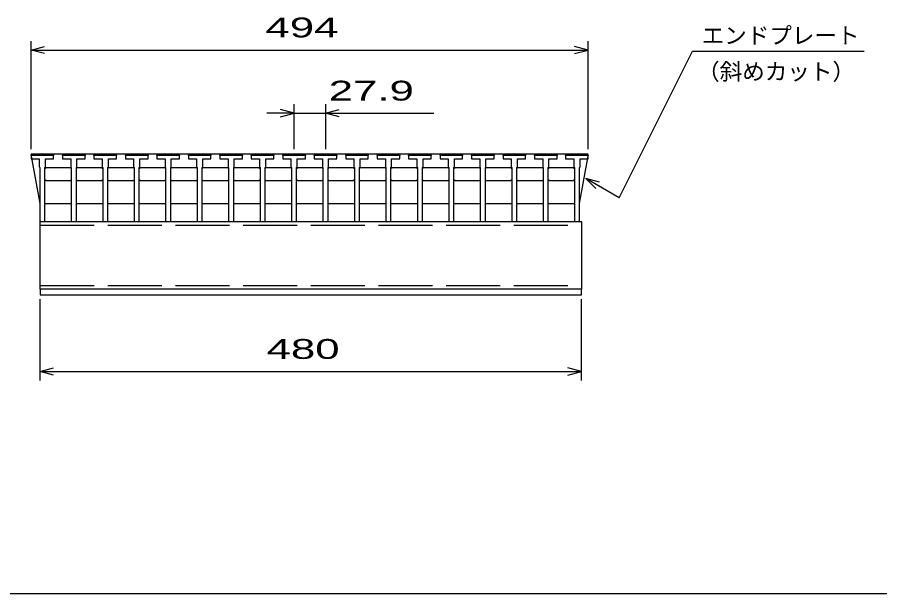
# Model space of a CAD drawing. Units: millimetres, scale not verified. Extents: x -1456 to 1385, y -1026 to 843.
# Drawn here: x -996 to -231, y -917 to -406 of the extents above; entities that cross this region are included whole.
import ezdxf
from ezdxf.enums import TextEntityAlignment as Align

# ---------------------------------------------------------------- set-up
doc = ezdxf.new("R2010")
doc.units = ezdxf.units.MM
doc.header["$LTSCALE"] = 8
doc.linetypes.add('DASHED', pattern=[7.5, 6, -1.5])
for name, color, linetype, lineweight in [('0_2', 150, 'Continuous', 25), ('16', 3, 'Continuous', 25), ('22', 2, 'Continuous', 25)]:
    doc.layers.add(name, color=color, linetype=linetype, lineweight=lineweight)
doc.styles.add('ベクトル', font='')
doc.styles.get('ベクトル').set_extended_font_data('ベクトル')

msp = doc.modelspace()

# ---------------------------------------------------------------- linework, layer by layer
at = {"layer": '0_2'}
msp.add_line((1384.8, -917.2), (-1383.2, -917.2), dxfattribs=at)
at = {"layer": '16'}
for p, q in [((-983.8, -528.7), (-983.3, -527.2)), ((-983.8, -527.2), (-489.8, -527.2)), ((-983.8, -527.2), (-983.8, -529.2)), ((-983.3, -527.2), (-980.4, -527.2)), ((-980.4, -527.2), (-979.9, -528.7)), ((-975.75, -528.7), (-975.25, -527.2)), ((-975.25, -527.2), (-972.35, -527.2)), ((-972.35, -527.2), (-971.85, -528.7)), ((-967.7, -528.7), (-967.2, -527.2)), ((-967.2, -527.2), (-964.3, -527.2)), ((-964.3, -527.2), (-963.8, -528.7)), ((-955.9, -528.7), (-955.4, -527.2)), ((-955.4, -527.2), (-952.5, -527.2)), ((-952.5, -527.2), (-952, -528.7)), ((-947.85, -528.7), (-947.35, -527.2)), ((-947.35, -527.2), (-944.45, -527.2)), ((-944.45, -527.2), (-943.95, -528.7)), ((-939.8, -528.7), (-939.3, -527.2)), ((-939.3, -527.2), (-936.4, -527.2)), ((-936.4, -527.2), (-935.9, -528.7)), ((-928, -528.7), (-927.5, -527.2)), ((-927.5, -527.2), (-924.6, -527.2)), ((-924.6, -527.2), (-924.1, -528.7)), ((-919.95, -528.7), (-919.45, -527.2)), ((-919.45, -527.2), (-916.55, -527.2)), ((-916.55, -527.2), (-916.05, -528.7)), ((-911.9, -528.7), (-911.4, -527.2)), ((-911.4, -527.2), (-908.5, -527.2)), ((-908.5, -527.2), (-908, -528.7)), ((-900.1, -528.7), (-899.6, -527.2)), ((-899.6, -527.2), (-896.7, -527.2)), ((-896.7, -527.2), (-896.2, -528.7)), ((-892.05, -528.7), (-891.55, -527.2)), ((-891.55, -527.2), (-888.65, -527.2)), ((-888.65, -527.2), (-888.15, -528.7)), ((-884, -528.7), (-883.5, -527.2)), ((-883.5, -527.2), (-880.6, -527.2)), ((-880.6, -527.2), (-880.1, -528.7)), ((-872.2, -528.7), (-871.7, -527.2)), ((-871.7, -527.2), (-868.8, -527.2)), ((-868.8, -527.2), (-868.3, -528.7)), ((-864.15, -528.7), (-863.65, -527.2)), ((-863.65, -527.2), (-860.75, -527.2)), ((-860.75, -527.2), (-860.25, -528.7)), ((-856.1, -528.7), (-855.6, -527.2)), ((-855.6, -527.2), (-852.7, -527.2)), ((-852.7, -527.2), (-852.2, -528.7)), ((-844.3, -528.7), (-843.8, -527.2)), ((-843.8, -527.2), (-840.9, -527.2)), ((-840.9, -527.2), (-840.4, -528.7)), ((-836.25, -528.7), (-835.75, -527.2)), ((-835.75, -527.2), (-832.85, -527.2)), ((-832.85, -527.2), (-832.35, -528.7)), ((-828.2, -528.7), (-827.7, -527.2)), ((-827.7, -527.2), (-824.8, -527.2)), ((-824.8, -527.2), (-824.3, -528.7)), ((-816.4, -528.7), (-815.9, -527.2)), ((-815.9, -527.2), (-813, -527.2)), ((-813, -527.2), (-812.5, -528.7)), ((-808.35, -528.7), (-807.85, -527.2)), ((-807.85, -527.2), (-804.95, -527.2)), ((-804.95, -527.2), (-804.45, -528.7)), ((-800.3, -528.7), (-799.8, -527.2)), ((-799.8, -527.2), (-796.9, -527.2)), ((-796.9, -527.2), (-796.4, -528.7)), ((-788.5, -528.7), (-788, -527.2)), ((-788, -527.2), (-785.1, -527.2)), ((-785.1, -527.2), (-784.6, -528.7)), ((-780.45, -528.7), (-779.95, -527.2)), ((-779.95, -527.2), (-777.05, -527.2)), ((-777.05, -527.2), (-776.55, -528.7)), ((-772.4, -528.7), (-771.9, -527.2)), ((-771.9, -527.2), (-769, -527.2)), ((-769, -527.2), (-768.5, -528.7)), ((-760.6, -528.7), (-760.1, -527.2)), ((-760.1, -527.2), (-757.2, -527.2)), ((-757.2, -527.2), (-756.7, -528.7)), ((-752.55, -528.7), (-752.05, -527.2)), ((-752.05, -527.2), (-749.15, -527.2)), ((-749.15, -527.2), (-748.65, -528.7)), ((-744.5, -528.7), (-744, -527.2)), ((-744, -527.2), (-741.1, -527.2)), ((-741.1, -527.2), (-740.6, -528.7)), ((-732.7, -528.7), (-732.2, -527.2)), ((-732.2, -527.2), (-729.3, -527.2)), ((-729.3, -527.2), (-728.8, -528.7)), ((-724.65, -528.7), (-724.15, -527.2)), ((-724.15, -527.2), (-721.25, -527.2)), ((-721.25, -527.2), (-720.75, -528.7)), ((-716.6, -528.7), (-716.1, -527.2)), ((-716.1, -527.2), (-713.2, -527.2)), ((-713.2, -527.2), (-712.7, -528.7)), ((-704.8, -528.7), (-704.3, -527.2)), ((-704.3, -527.2), (-701.4, -527.2)), ((-701.4, -527.2), (-700.9, -528.7)), ((-696.75, -528.7), (-696.25, -527.2)), ((-696.25, -527.2), (-693.35, -527.2)), ((-693.35, -527.2), (-692.85, -528.7)), ((-688.7, -528.7), (-688.2, -527.2)), ((-688.2, -527.2), (-685.3, -527.2)), ((-685.3, -527.2), (-684.8, -528.7)), ((-676.9, -528.7), (-676.4, -527.2)), ((-676.4, -527.2), (-673.5, -527.2)), ((-673.5, -527.2), (-673, -528.7)), ((-668.85, -528.7), (-668.35, -527.2)), ((-668.35, -527.2), (-665.45, -527.2)), ((-665.45, -527.2), (-664.95, -528.7)), ((-660.8, -528.7), (-660.3, -527.2)), ((-660.3, -527.2), (-657.4, -527.2)), ((-657.4, -527.2), (-656.9, -528.7)), ((-649, -528.7), (-648.5, -527.2)), ((-648.5, -527.2), (-645.6, -527.2)), ((-645.6, -527.2), (-645.1, -528.7)), ((-640.95, -528.7), (-640.45, -527.2)), ((-640.45, -527.2), (-637.55, -527.2)), ((-637.55, -527.2), (-637.05, -528.7)), ((-632.9, -528.7), (-632.4, -527.2)), ((-632.4, -527.2), (-629.5, -527.2)), ((-629.5, -527.2), (-629, -528.7)), ((-621.1, -528.7), (-620.6, -527.2)), ((-620.6, -527.2), (-617.7, -527.2)), ((-617.7, -527.2), (-617.2, -528.7)), ((-613.05, -528.7), (-612.55, -527.2)), ((-612.55, -527.2), (-609.65, -527.2)), ((-609.65, -527.2), (-609.15, -528.7)), ((-605, -528.7), (-604.5, -527.2)), ((-604.5, -527.2), (-601.6, -527.2)), ((-601.6, -527.2), (-601.1, -528.7)), ((-593.2, -528.7), (-592.7, -527.2)), ((-592.7, -527.2), (-589.8, -527.2)), ((-589.8, -527.2), (-589.3, -528.7)), ((-585.15, -528.7), (-584.65, -527.2)), ((-584.65, -527.2), (-581.75, -527.2)), ((-581.75, -527.2), (-581.25, -528.7)), ((-577.1, -528.7), (-576.6, -527.2)), ((-576.6, -527.2), (-573.7, -527.2)), ((-573.7, -527.2), (-573.2, -528.7)), ((-565.3, -528.7), (-564.8, -527.2)), ((-564.8, -527.2), (-561.9, -527.2)), ((-561.9, -527.2), (-561.4, -528.7)), ((-557.25, -528.7), (-556.75, -527.2)), ((-556.75, -527.2), (-553.85, -527.2)), ((-553.85, -527.2), (-553.35, -528.7)), ((-549.2, -528.7), (-548.7, -527.2)), ((-548.7, -527.2), (-545.8, -527.2)), ((-545.8, -527.2), (-545.3, -528.7)), ((-537.4, -528.7), (-536.9, -527.2)), ((-536.9, -527.2), (-534, -527.2)), ((-534, -527.2), (-533.5, -528.7)), ((-529.35, -528.7), (-528.85, -527.2)), ((-528.85, -527.2), (-525.95, -527.2)), ((-525.95, -527.2), (-525.45, -528.7)), ((-521.3, -528.7), (-520.8, -527.2)), ((-520.8, -527.2), (-517.9, -527.2)), ((-517.9, -527.2), (-517.4, -528.7)), ((-509.8, -528.7), (-509.3, -527.2)), ((-509.3, -527.2), (-506.4, -527.2)), ((-506.4, -527.2), (-505.9, -528.7)), ((-501.75, -528.7), (-501.25, -527.2)), ((-501.25, -527.2), (-498.35, -527.2)), ((-498.35, -527.2), (-497.85, -528.7)), ((-493.7, -528.7), (-493.2, -527.2)), ((-493.2, -527.2), (-490.3, -527.2)), ((-490.3, -527.2), (-489.8, -528.7)), ((-983.8, -528.7), (-983.8, -531.7)), ((-963.8, -528.7), (-983.8, -528.7)), ((-983.8, -529.2), (-976.05, -571.2)), ((-983.8, -531.7), (-976.55, -531.7)), ((-976.55, -531.7), (-976.55, -538.7)), ((-971.05, -538.7), (-971.05, -531.7)), ((-971.05, -531.7), (-963.8, -531.7)), ((-963.8, -531.7), (-963.8, -528.7)), ((-955.9, -528.7), (-955.9, -531.7)), ((-935.9, -528.7), (-955.9, -528.7)), ((-955.9, -531.7), (-948.65, -531.7)), ((-948.65, -531.7), (-948.65, -538.7)), ((-943.15, -538.7), (-943.15, -531.7)), ((-943.15, -531.7), (-935.9, -531.7)), ((-935.9, -531.7), (-935.9, -528.7)), ((-928, -528.7), (-928, -531.7)), ((-908, -528.7), (-928, -528.7)), ((-928, -531.7), (-920.75, -531.7)), ((-920.75, -531.7), (-920.75, -538.7)), ((-915.25, -538.7), (-915.25, -531.7)), ((-915.25, -531.7), (-908, -531.7)), ((-908, -531.7), (-908, -528.7)), ((-900.1, -528.7), (-900.1, -531.7)), ((-880.1, -528.7), (-900.1, -528.7)), ((-900.1, -531.7), (-892.85, -531.7)), ((-892.85, -531.7), (-892.85, -538.7)), ((-887.35, -538.7), (-887.35, -531.7)), ((-887.35, -531.7), (-880.1, -531.7)), ((-880.1, -531.7), (-880.1, -528.7)), ((-872.2, -528.7), (-872.2, -531.7)), ((-852.2, -528.7), (-872.2, -528.7)), ((-872.2, -531.7), (-864.95, -531.7)), ((-864.95, -531.7), (-864.95, -538.7)), ((-859.45, -538.7), (-859.45, -531.7)), ((-859.45, -531.7), (-852.2, -531.7)), ((-852.2, -531.7), (-852.2, -528.7)), ((-844.3, -528.7), (-844.3, -531.7)), ((-824.3, -528.7), (-844.3, -528.7)), ((-844.3, -531.7), (-837.05, -531.7)), ((-837.05, -531.7), (-837.05, -538.7)), ((-831.55, -538.7), (-831.55, -531.7)), ((-831.55, -531.7), (-824.3, -531.7)), ((-824.3, -531.7), (-824.3, -528.7)), ((-816.4, -528.7), (-816.4, -531.7)), ((-796.4, -528.7), (-816.4, -528.7)), ((-816.4, -531.7), (-809.15, -531.7)), ((-809.15, -531.7), (-809.15, -538.7)), ((-803.65, -538.7), (-803.65, -531.7)), ((-803.65, -531.7), (-796.4, -531.7)), ((-796.4, -531.7), (-796.4, -528.7)), ((-788.5, -528.7), (-788.5, -531.7)), ((-768.5, -528.7), (-788.5, -528.7)), ((-788.5, -531.7), (-781.25, -531.7)), ((-781.25, -531.7), (-781.25, -538.7)), ((-775.75, -538.7), (-775.75, -531.7)), ((-775.75, -531.7), (-768.5, -531.7)), ((-768.5, -531.7), (-768.5, -528.7)), ((-760.6, -528.7), (-760.6, -531.7)), ((-740.6, -528.7), (-760.6, -528.7)), ((-760.6, -531.7), (-753.35, -531.7)), ((-753.35, -531.7), (-753.35, -538.7)), ((-747.85, -538.7), (-747.85, -531.7)), ((-747.85, -531.7), (-740.6, -531.7)), ((-740.6, -531.7), (-740.6, -528.7)), ((-732.7, -528.7), (-732.7, -531.7)), ((-712.7, -528.7), (-732.7, -528.7)), ((-732.7, -531.7), (-725.45, -531.7)), ((-725.45, -531.7), (-725.45, -538.7)), ((-719.95, -538.7), (-719.95, -531.7)), ((-719.95, -531.7), (-712.7, -531.7)), ((-712.7, -531.7), (-712.7, -528.7)), ((-704.8, -528.7), (-704.8, -531.7)), ((-684.8, -528.7), (-704.8, -528.7)), ((-704.8, -531.7), (-697.55, -531.7)), ((-697.55, -531.7), (-697.55, -538.7)), ((-692.05, -538.7), (-692.05, -531.7)), ((-692.05, -531.7), (-684.8, -531.7)), ((-684.8, -531.7), (-684.8, -528.7)), ((-676.9, -528.7), (-676.9, -531.7)), ((-656.9, -528.7), (-676.9, -528.7)), ((-676.9, -531.7), (-669.65, -531.7)), ((-669.65, -531.7), (-669.65, -538.7)), ((-664.15, -538.7), (-664.15, -531.7)), ((-664.15, -531.7), (-656.9, -531.7)), ((-656.9, -531.7), (-656.9, -528.7)), ((-649, -528.7), (-649, -531.7)), ((-629, -528.7), (-649, -528.7)), ((-649, -531.7), (-641.75, -531.7)), ((-641.75, -531.7), (-641.75, -538.7)), ((-636.25, -538.7), (-636.25, -531.7)), ((-636.25, -531.7), (-629, -531.7)), ((-629, -531.7), (-629, -528.7)), ((-621.1, -528.7), (-621.1, -531.7)), ((-601.1, -528.7), (-621.1, -528.7)), ((-621.1, -531.7), (-613.85, -531.7)), ((-613.85, -531.7), (-613.85, -538.7)), ((-608.35, -538.7), (-608.35, -531.7)), ((-608.35, -531.7), (-601.1, -531.7)), ((-601.1, -531.7), (-601.1, -528.7)), ((-593.2, -528.7), (-593.2, -531.7)), ((-573.2, -528.7), (-593.2, -528.7)), ((-593.2, -531.7), (-585.95, -531.7)), ((-585.95, -531.7), (-585.95, -538.7)), ((-580.45, -538.7), (-580.45, -531.7)), ((-580.45, -531.7), (-573.2, -531.7)), ((-573.2, -531.7), (-573.2, -528.7)), ((-565.3, -528.7), (-565.3, -531.7)), ((-545.3, -528.7), (-565.3, -528.7)), ((-565.3, -531.7), (-558.05, -531.7)), ((-558.05, -531.7), (-558.05, -538.7)), ((-552.55, -538.7), (-552.55, -531.7)), ((-552.55, -531.7), (-545.3, -531.7)), ((-545.3, -531.7), (-545.3, -528.7)), ((-537.4, -528.7), (-537.4, -531.7)), ((-517.4, -528.7), (-537.4, -528.7)), ((-537.4, -531.7), (-530.15, -531.7)), ((-530.15, -531.7), (-530.15, -538.7)), ((-524.65, -538.7), (-524.65, -531.7)), ((-524.65, -531.7), (-517.4, -531.7)), ((-517.4, -531.7), (-517.4, -528.7)), ((-509.8, -528.7), (-509.8, -531.7)), ((-489.8, -528.7), (-509.8, -528.7)), ((-509.8, -531.7), (-502.55, -531.7)), ((-502.55, -531.7), (-502.55, -538.7)), ((-497.55, -571.2), (-489.8, -529.2)), ((-497.05, -538.7), (-497.05, -531.7)), ((-497.05, -531.7), (-489.8, -531.7)), ((-489.8, -531.7), (-489.8, -528.7)), ((-976.55, -538.7), (-976.05, -539.2)), ((-976.05, -539.2), (-976.05, -587.2)), ((-971.55, -539.2), (-971.05, -538.7)), ((-971.55, -587.2), (-971.55, -539.2)), ((-971.55, -540.2), (-970.55, -539.2)), ((-970.55, -539.2), (-949.15, -539.2)), ((-949.15, -539.2), (-948.15, -540.2)), ((-948.65, -538.7), (-948.15, -539.2)), ((-948.15, -539.2), (-948.15, -587.2)), ((-943.65, -539.2), (-943.15, -538.7)), ((-943.65, -587.2), (-943.65, -539.2)), ((-943.65, -540.2), (-942.65, -539.2)), ((-942.65, -539.2), (-921.25, -539.2)), ((-921.25, -539.2), (-920.25, -540.2)), ((-920.75, -538.7), (-920.25, -539.2)), ((-920.25, -539.2), (-920.25, -587.2)), ((-915.75, -539.2), (-915.25, -538.7)), ((-915.75, -587.2), (-915.75, -539.2)), ((-915.75, -540.2), (-914.75, -539.2)), ((-914.75, -539.2), (-893.35, -539.2)), ((-893.35, -539.2), (-892.35, -540.2)), ((-892.85, -538.7), (-892.35, -539.2)), ((-892.35, -539.2), (-892.35, -587.2)), ((-887.85, -539.2), (-887.35, -538.7)), ((-887.85, -587.2), (-887.85, -539.2)), ((-887.85, -540.2), (-886.85, -539.2)), ((-886.85, -539.2), (-865.45, -539.2)), ((-865.45, -539.2), (-864.45, -540.2)), ((-864.95, -538.7), (-864.45, -539.2)), ((-864.45, -539.2), (-864.45, -587.2)), ((-859.95, -539.2), (-859.45, -538.7)), ((-859.95, -587.2), (-859.95, -539.2)), ((-859.95, -540.2), (-858.95, -539.2)), ((-858.95, -539.2), (-837.55, -539.2)), ((-837.55, -539.2), (-836.55, -540.2)), ((-837.05, -538.7), (-836.55, -539.2)), ((-836.55, -539.2), (-836.55, -587.2)), ((-832.05, -539.2), (-831.55, -538.7)), ((-832.05, -587.2), (-832.05, -539.2)), ((-832.05, -540.2), (-831.05, -539.2)), ((-831.05, -539.2), (-809.65, -539.2)), ((-809.65, -539.2), (-808.65, -540.2)), ((-809.15, -538.7), (-808.65, -539.2)), ((-808.65, -539.2), (-808.65, -587.2)), ((-804.15, -539.2), (-803.65, -538.7)), ((-804.15, -587.2), (-804.15, -539.2)), ((-804.15, -540.2), (-803.15, -539.2)), ((-803.15, -539.2), (-781.75, -539.2)), ((-781.75, -539.2), (-780.75, -540.2)), ((-781.25, -538.7), (-780.75, -539.2)), ((-780.75, -539.2), (-780.75, -587.2)), ((-776.25, -539.2), (-775.75, -538.7)), ((-776.25, -587.2), (-776.25, -539.2)), ((-776.25, -540.2), (-775.25, -539.2)), ((-775.25, -539.2), (-753.85, -539.2)), ((-753.85, -539.2), (-752.85, -540.2)), ((-753.35, -538.7), (-752.85, -539.2)), ((-752.85, -539.2), (-752.85, -587.2)), ((-748.35, -539.2), (-747.85, -538.7)), ((-748.35, -587.2), (-748.35, -539.2)), ((-748.35, -540.2), (-747.35, -539.2)), ((-747.35, -539.2), (-725.95, -539.2)), ((-725.95, -539.2), (-724.95, -540.2)), ((-725.45, -538.7), (-724.95, -539.2)), ((-724.95, -539.2), (-724.95, -587.2)), ((-720.45, -539.2), (-719.95, -538.7)), ((-720.45, -587.2), (-720.45, -539.2)), ((-720.45, -540.2), (-719.45, -539.2)), ((-719.45, -539.2), (-698.05, -539.2)), ((-698.05, -539.2), (-697.05, -540.2)), ((-697.55, -538.7), (-697.05, -539.2)), ((-697.05, -539.2), (-697.05, -587.2)), ((-692.55, -539.2), (-692.05, -538.7)), ((-692.55, -587.2), (-692.55, -539.2)), ((-692.55, -540.2), (-691.55, -539.2)), ((-691.55, -539.2), (-670.15, -539.2)), ((-670.15, -539.2), (-669.15, -540.2)), ((-669.65, -538.7), (-669.15, -539.2)), ((-669.15, -539.2), (-669.15, -587.2)), ((-664.65, -539.2), (-664.15, -538.7)), ((-664.65, -587.2), (-664.65, -539.2)), ((-664.65, -540.2), (-663.65, -539.2)), ((-663.65, -539.2), (-642.25, -539.2)), ((-642.25, -539.2), (-641.25, -540.2)), ((-641.75, -538.7), (-641.25, -539.2)), ((-641.25, -539.2), (-641.25, -587.2)), ((-636.75, -539.2), (-636.25, -538.7)), ((-636.75, -587.2), (-636.75, -539.2)), ((-636.75, -540.2), (-635.75, -539.2)), ((-635.75, -539.2), (-614.35, -539.2)), ((-614.35, -539.2), (-613.35, -540.2)), ((-613.85, -538.7), (-613.35, -539.2)), ((-613.35, -539.2), (-613.35, -587.2)), ((-608.85, -539.2), (-608.35, -538.7)), ((-608.85, -587.2), (-608.85, -539.2)), ((-608.85, -540.2), (-607.85, -539.2)), ((-607.85, -539.2), (-586.45, -539.2)), ((-586.45, -539.2), (-585.45, -540.2)), ((-585.95, -538.7), (-585.45, -539.2)), ((-585.45, -539.2), (-585.45, -587.2)), ((-580.95, -539.2), (-580.45, -538.7)), ((-580.95, -587.2), (-580.95, -539.2)), ((-580.95, -540.2), (-579.95, -539.2)), ((-579.95, -539.2), (-558.55, -539.2)), ((-558.55, -539.2), (-557.55, -540.2)), ((-558.05, -538.7), (-557.55, -539.2)), ((-557.55, -539.2), (-557.55, -587.2)), ((-553.05, -539.2), (-552.55, -538.7)), ((-553.05, -587.2), (-553.05, -539.2)), ((-553.05, -540.2), (-552.05, -539.2)), ((-552.05, -539.2), (-530.65, -539.2)), ((-530.65, -539.2), (-529.65, -540.2)), ((-530.15, -538.7), (-529.65, -539.2)), ((-529.65, -539.2), (-529.65, -587.2)), ((-525.15, -539.2), (-524.65, -538.7)), ((-525.15, -587.2), (-525.15, -539.2)), ((-525.15, -540.2), (-524.15, -539.2)), ((-524.15, -539.2), (-503.05, -539.2)), ((-503.05, -539.2), (-502.05, -540.2)), ((-502.55, -538.7), (-502.05, -539.2)), ((-502.05, -539.2), (-502.05, -587.2)), ((-497.55, -539.2), (-497.05, -538.7)), ((-497.55, -587.2), (-497.55, -539.2)), ((-970.55, -551.2), (-971.55, -550.2)), ((-948.15, -550.2), (-949.15, -551.2)), ((-942.65, -551.2), (-943.65, -550.2)), ((-920.25, -550.2), (-921.25, -551.2)), ((-914.75, -551.2), (-915.75, -550.2)), ((-892.35, -550.2), (-893.35, -551.2)), ((-886.85, -551.2), (-887.85, -550.2)), ((-864.45, -550.2), (-865.45, -551.2)), ((-858.95, -551.2), (-859.95, -550.2)), ((-836.55, -550.2), (-837.55, -551.2)), ((-831.05, -551.2), (-832.05, -550.2)), ((-808.65, -550.2), (-809.65, -551.2)), ((-803.15, -551.2), (-804.15, -550.2)), ((-780.75, -550.2), (-781.75, -551.2)), ((-775.25, -551.2), (-776.25, -550.2)), ((-752.85, -550.2), (-753.85, -551.2)), ((-747.35, -551.2), (-748.35, -550.2)), ((-724.95, -550.2), (-725.95, -551.2)), ((-719.45, -551.2), (-720.45, -550.2)), ((-697.05, -550.2), (-698.05, -551.2)), ((-691.55, -551.2), (-692.55, -550.2)), ((-669.15, -550.2), (-670.15, -551.2)), ((-663.65, -551.2), (-664.65, -550.2)), ((-641.25, -550.2), (-642.25, -551.2)), ((-635.75, -551.2), (-636.75, -550.2)), ((-613.35, -550.2), (-614.35, -551.2)), ((-607.85, -551.2), (-608.85, -550.2)), ((-585.45, -550.2), (-586.45, -551.2)), ((-579.95, -551.2), (-580.95, -550.2)), ((-557.55, -550.2), (-558.55, -551.2)), ((-552.05, -551.2), (-553.05, -550.2)), ((-529.65, -550.2), (-530.65, -551.2)), ((-524.15, -551.2), (-525.15, -550.2)), ((-502.05, -550.2), (-503.05, -551.2)), ((-949.15, -551.2), (-970.55, -551.2)), ((-921.25, -551.2), (-942.65, -551.2)), ((-893.35, -551.2), (-914.75, -551.2)), ((-865.45, -551.2), (-886.85, -551.2)), ((-837.55, -551.2), (-858.95, -551.2)), ((-809.65, -551.2), (-831.05, -551.2)), ((-781.75, -551.2), (-803.15, -551.2)), ((-753.85, -551.2), (-775.25, -551.2)), ((-725.95, -551.2), (-747.35, -551.2)), ((-698.05, -551.2), (-719.45, -551.2)), ((-670.15, -551.2), (-691.55, -551.2)), ((-642.25, -551.2), (-663.65, -551.2)), ((-614.35, -551.2), (-635.75, -551.2)), ((-586.45, -551.2), (-607.85, -551.2)), ((-558.55, -551.2), (-579.95, -551.2)), ((-530.65, -551.2), (-552.05, -551.2)), ((-503.05, -551.2), (-524.15, -551.2)), ((-971.55, -571.2), (-948.15, -571.2)), ((-943.65, -571.2), (-920.25, -571.2)), ((-915.75, -571.2), (-892.35, -571.2)), ((-887.85, -571.2), (-864.45, -571.2)), ((-859.95, -571.2), (-836.55, -571.2)), ((-832.05, -571.2), (-808.65, -571.2)), ((-804.15, -571.2), (-780.75, -571.2)), ((-776.25, -571.2), (-752.85, -571.2)), ((-748.35, -571.2), (-724.95, -571.2)), ((-720.45, -571.2), (-697.05, -571.2)), ((-692.55, -571.2), (-669.15, -571.2)), ((-664.65, -571.2), (-641.25, -571.2)), ((-636.75, -571.2), (-613.35, -571.2)), ((-608.85, -571.2), (-585.45, -571.2)), ((-580.95, -571.2), (-557.55, -571.2)), ((-553.05, -571.2), (-529.65, -571.2)), ((-525.15, -571.2), (-502.05, -571.2)), ((-976.05, -587.2), (-971.55, -587.2)), ((-975.8, -587.2), (-495.8, -587.2)), ((-975.8, -647.2), (-975.8, -587.2)), ((-948.15, -587.2), (-943.65, -587.2)), ((-920.25, -587.2), (-915.75, -587.2)), ((-892.35, -587.2), (-887.85, -587.2)), ((-864.45, -587.2), (-859.95, -587.2)), ((-836.55, -587.2), (-832.05, -587.2)), ((-808.65, -587.2), (-804.15, -587.2)), ((-780.75, -587.2), (-776.25, -587.2)), ((-752.85, -587.2), (-748.35, -587.2)), ((-724.95, -587.2), (-720.45, -587.2)), ((-697.05, -587.2), (-692.55, -587.2)), ((-669.15, -587.2), (-664.65, -587.2)), ((-641.25, -587.2), (-636.75, -587.2)), ((-613.35, -587.2), (-608.85, -587.2)), ((-585.45, -587.2), (-580.95, -587.2)), ((-557.55, -587.2), (-553.05, -587.2)), ((-529.65, -587.2), (-525.15, -587.2)), ((-502.05, -587.2), (-497.55, -587.2)), ((-495.8, -587.2), (-495.8, -647.2)), ((-495.8, -647.2), (-975.8, -647.2)), ((-975.8, -647.2), (-975.8, -652.2)), ((-495.8, -652.2), (-495.8, -647.2)), ((-975.8, -652.2), (-495.8, -652.2))]:
    msp.add_line(p, q, dxfattribs=at)
at = {"layer": '16', "linetype": 'DASHED'}
for p, q in [((-975.8, -590.4), (-495.8, -590.4)), ((-975.8, -644), (-495.8, -644))]:
    msp.add_line(p, q, dxfattribs=at)
at = {"layer": '22', "color": 4}
for p, q in [((-983.8, -523.2), (-983.8, -427.2)), ((-489.8, -523.2), (-489.8, -427.2)), ((-983.8, -435.2), (-971.8, -432)), ((-971.8, -438.4), (-983.8, -435.2)), ((-983.8, -435.2), (-489.8, -435.2)), ((-489.8, -435.2), (-501.8, -432)), ((-501.8, -438.4), (-489.8, -435.2)), ((-462.2, -566.32), (-397.2, -436.32)), ((-397.2, -436.32), (-245.2, -436.32)), ((-750.6, -491.2), (-762.6, -488)), ((-750.6, -523.2), (-750.6, -483.2)), ((-722.7, -483.2), (-722.7, -523.2)), ((-722.7, -491.2), (-710.7, -488)), ((-750.6, -491.2), (-774.6, -491.2)), ((-762.6, -494.4), (-750.6, -491.2)), ((-750.6, -491.2), (-722.7, -491.2)), ((-710.7, -494.4), (-722.7, -491.2)), ((-722.7, -491.2), (-626.7, -491.2)), ((-479.8, -552.4), (-491.8, -549.2)), ((-483, -558), (-491.8, -549.2)), ((-462.2, -566.32), (-491.8, -549.2)), ((-975.8, -728.2), (-975.8, -656.2)), ((-495.8, -728.2), (-495.8, -656.2)), ((-975.8, -720.2), (-963.8, -717)), ((-495.8, -720.2), (-507.8, -717)), ((-963.8, -723.4), (-975.8, -720.2)), ((-975.8, -720.2), (-495.8, -720.2)), ((-507.8, -723.4), (-495.8, -720.2))]:
    msp.add_line(p, q, dxfattribs=at)

# ---------------------------------------------------------------- texts
at = {"layer": '22', "style": 'ベクトル', "width": 1.65}
for s, p in [(' 494 ', (-786.8, -415.2)), (' 27.9 ', (-730.7, -471.2)), (' 480 ', (-785.8, -700.2))]:
    msp.add_text(s, height=17.6, dxfattribs=at).set_placement(p, align=Align.MIDDLE_LEFT)
at = {"layer": '22', "style": 'ベクトル'}
for s, p in [('エンドプレート', (-389.2, -422.32)), ('（斜めカット）', (-393.2, -454.32))]:
    msp.add_text(s, height=14.66, dxfattribs=at).set_placement(p, align=Align.MIDDLE_LEFT)

doc.saveas('drawing.dxf')
